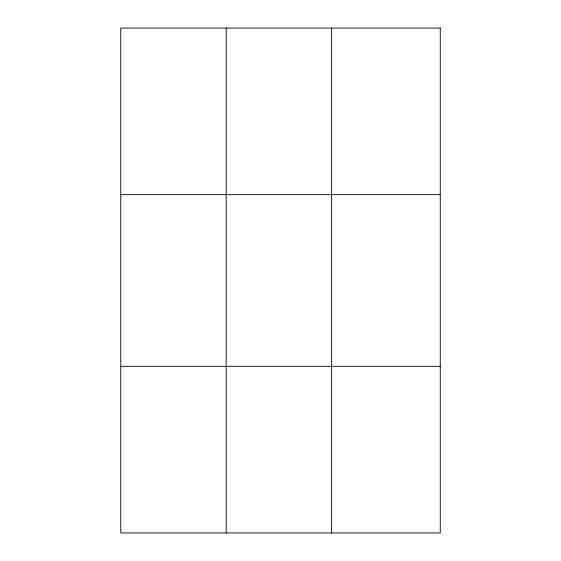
<?xml version="1.0" encoding="UTF-8"?>
<svg xmlns="http://www.w3.org/2000/svg" width="561" height="561" viewBox="0 0 561 561"><rect width="100%" height="100%" fill="white"/><g stroke="black" fill="none" stroke-linecap="round" stroke-linejoin="round"><path stroke-width="0.84" d="M226.181 532.95L226.181 28.05M331.621 532.95L331.621 28.05M120.741 194.667L440.259 194.667M120.741 366.333L440.259 366.333M440.259 28.05L440.259 532.95L120.741 532.95L120.741 28.05L440.259 28.05"/></g></svg>
